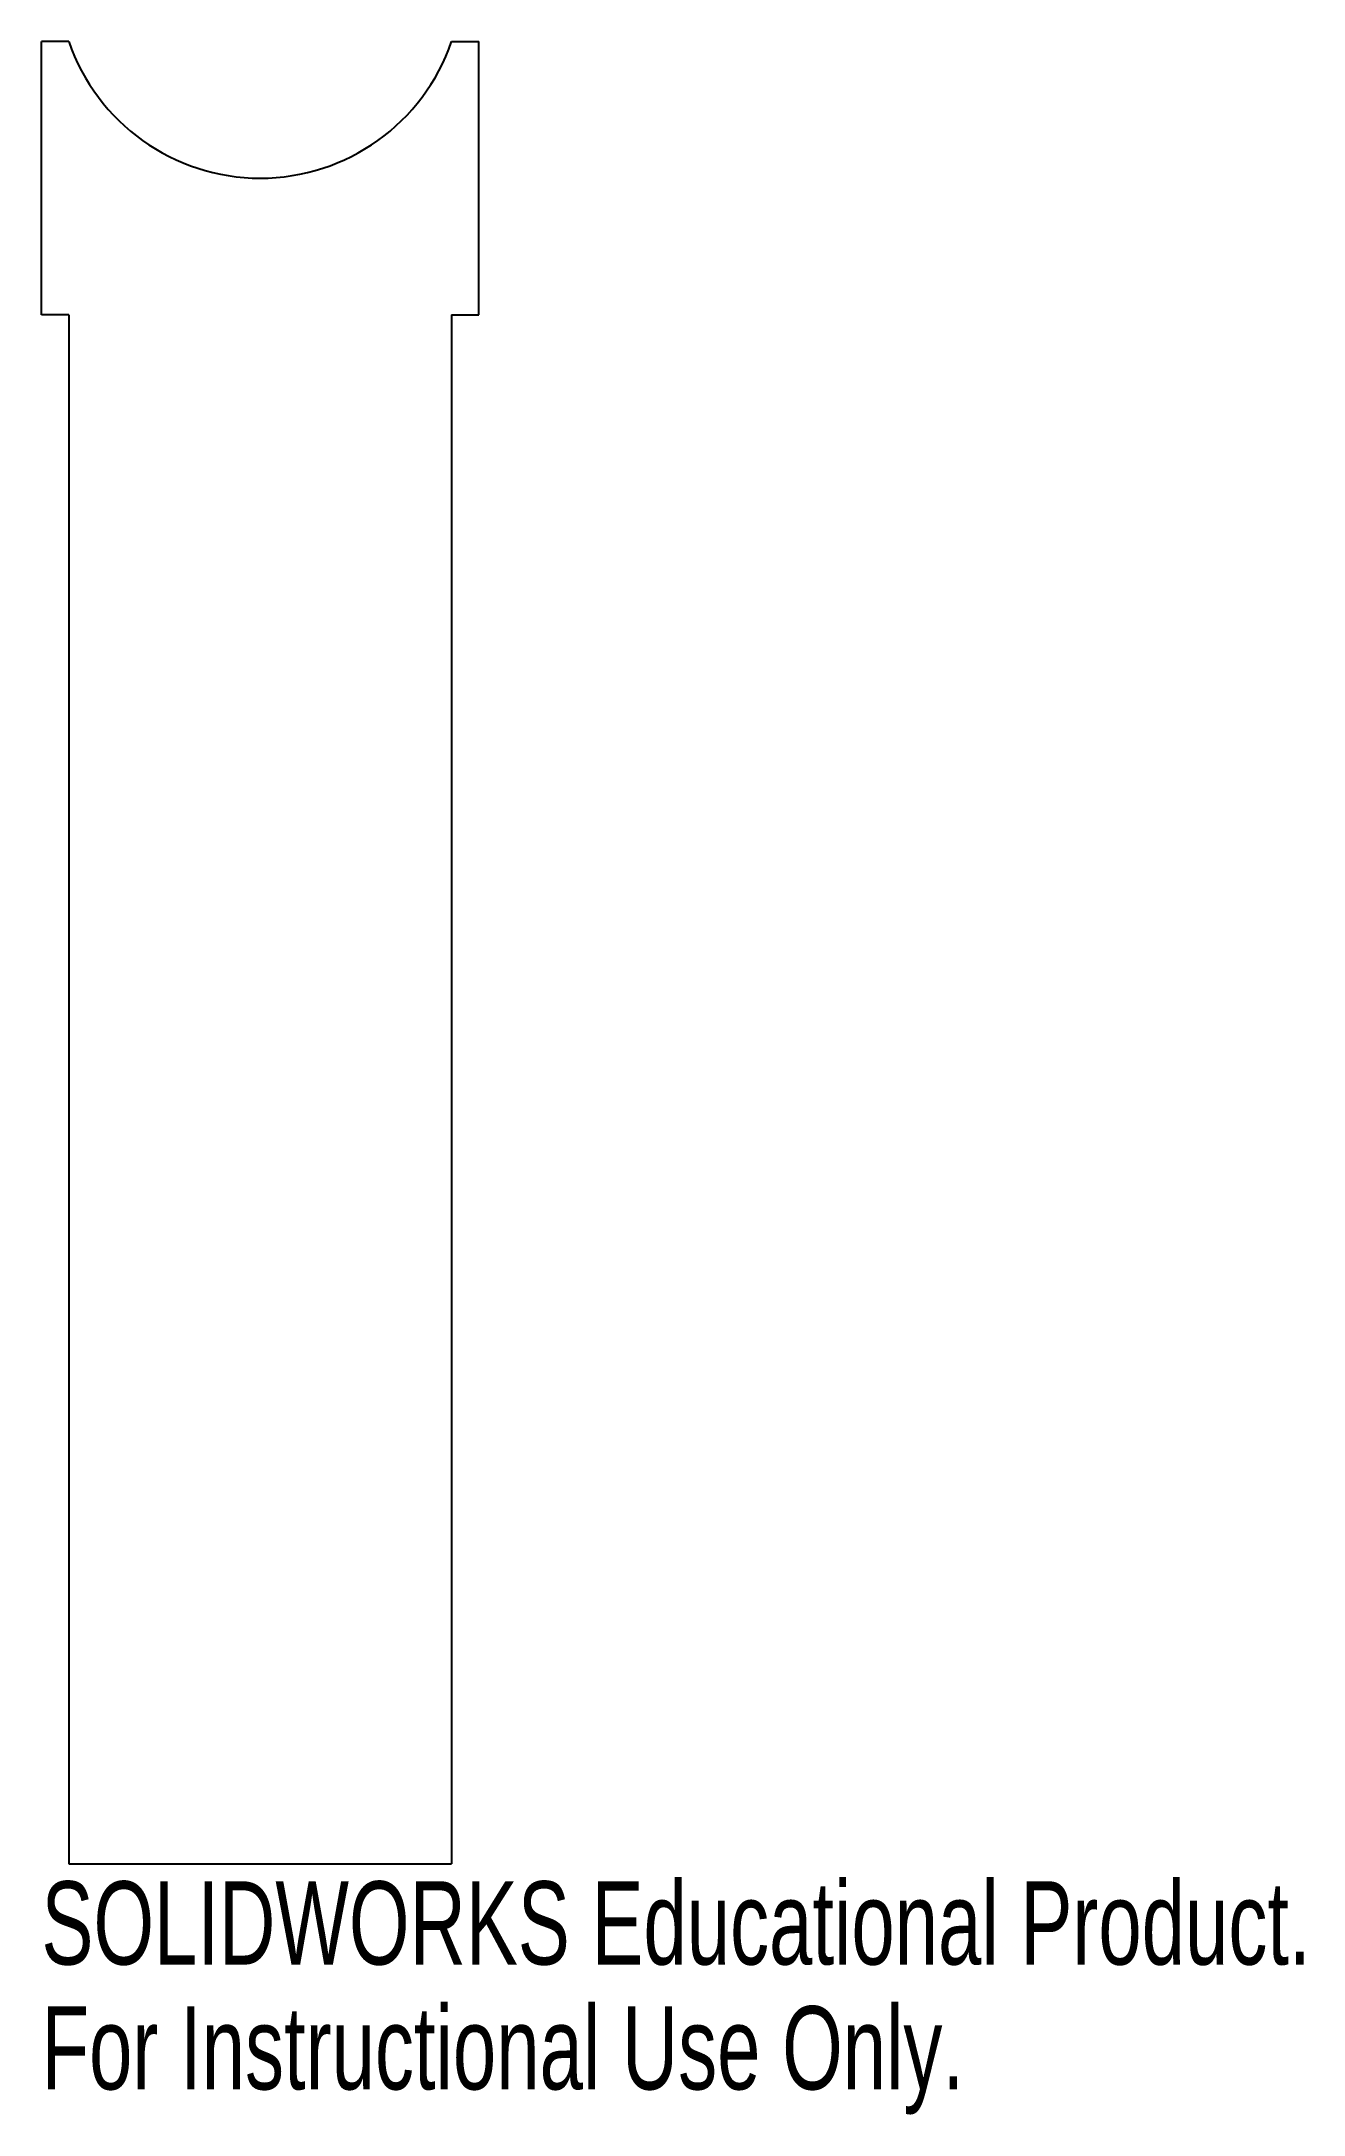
# Model space of a CAD drawing. Header units: inches. Extents: x -0.5 to 2.38, y -4.74 to 0.
import ezdxf

# ---------------------------------------------------------------- set-up
doc = ezdxf.new("R2010")
doc.units = ezdxf.units.IN
doc.header["$MEASUREMENT"] = 0
doc.styles.add('SLDTEXTSTYLE0', font='TXT', dxfattribs={"width": 0.7})

msp = doc.modelspace()

# ---------------------------------------------------------------- linework, layer by layer
at = {"color": 7, "linetype": 'Continuous', "lineweight": 25}
for p, q in [((-0.4375, 0), (-0.5, 0)), ((-0.5, -0.625), (-0.5, 0)), ((0.4375, 0), (0.5, 0)), ((0.5, -0.625), (0.5, 0)), ((-0.4375, -0.625), (-0.5, -0.625)), ((-0.4375, -0.625), (-0.4375, -4.1655)), ((0.4375, -0.625), (0.4375, -4.1655)), ((0.4375, -0.625), (0.5, -0.625)), ((-0.4375, -4.1655), (0.4375, -4.1655))]:
    msp.add_line(p, q, dxfattribs=at)
msp.add_arc((0, 0.15), 0.4625, 198.9246, 341.0754, dxfattribs=at)

# ---------------------------------------------------------------- texts
at = {"color": 7, "linetype": 'Continuous', "char_height": 0.1903, "attachment_point": 1, "style": 'SLDTEXTSTYLE0'}
for s, insert in [('SOLIDWORKS Educational Product.', (-0.5, -4.2057)), ('For Instructional Use Only.', (-0.5, -4.4911))]:
    msp.add_mtext(s, dxfattribs=dict(at, insert=insert))

doc.saveas('drawing.dxf')
